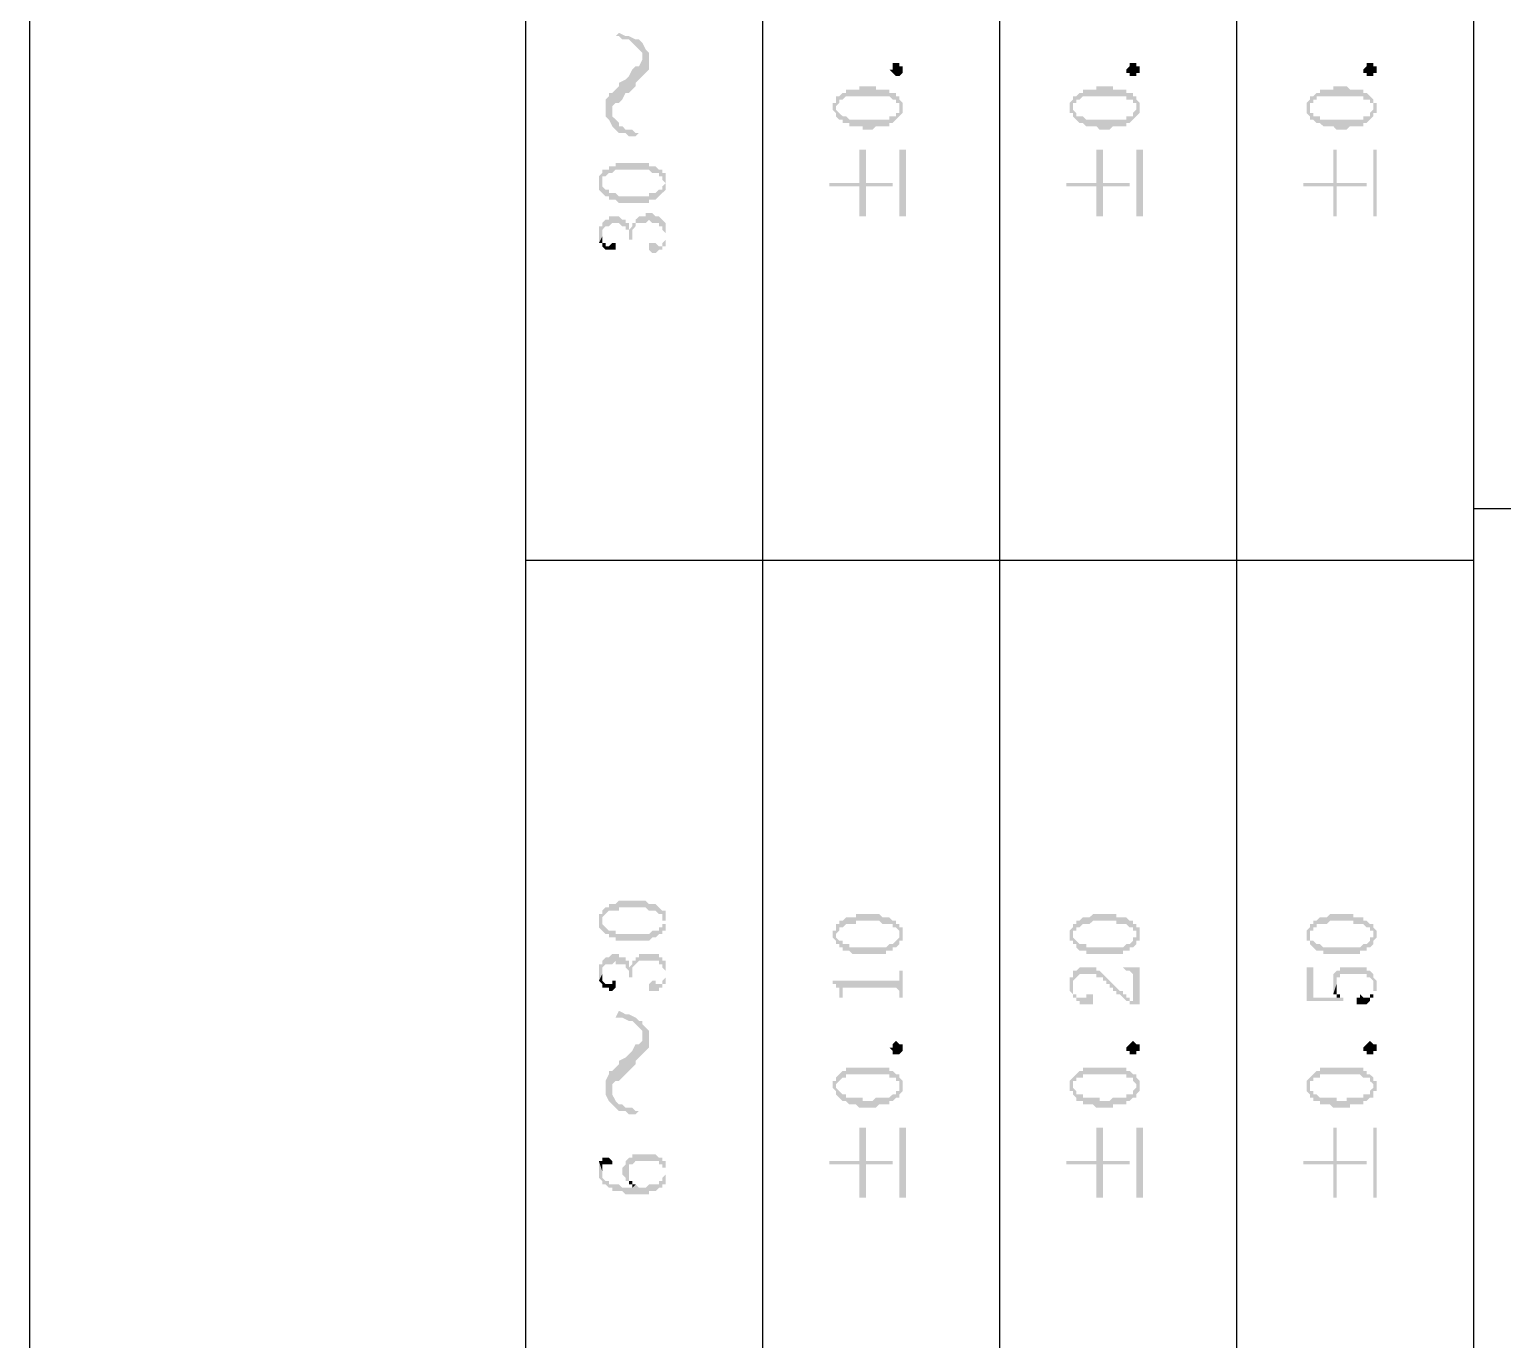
# Model space of a CAD drawing. Header units: millimetres. Extents: x 7018 to 13530, y 4187 to 5692.
# Drawn here: x 7018 to 7037.92, y 4593.45 to 4611.17 of the extents above; entities that cross this region are included whole.
import ezdxf

# ---------------------------------------------------------------- set-up
doc = ezdxf.new("R2010")
doc.units = ezdxf.units.MM

msp = doc.modelspace()

# ---------------------------------------------------------------- hatches: boundary and pattern name
at = {"transparency": 33554559}
for points in [[(7025.927, 4611.075), (7025.972, 4611.075), (7026.017, 4611.03), (7026.107, 4611.03), (7026.152, 4610.985), (7026.197, 4610.94), (7026.197, 4610.94), (7026.243, 4610.895), (7026.288, 4610.849), (7026.288, 4610.534), (7026.288, 4610.534), (7026.333, 4610.579), (7026.378, 4610.624), (7026.378, 4610.849), (7026.333, 4610.895), (7026.288, 4610.985), (7026.288, 4610.985), (7026.243, 4611.03), (7026.197, 4611.03), (7026.107, 4611.075), (7026.062, 4611.075), (7025.972, 4611.12)], [(7025.791, 4610.082), (7025.791, 4609.992), (7025.836, 4609.947), (7025.881, 4609.857), (7025.881, 4610.037), (7025.881, 4610.127), (7025.927, 4610.172), (7025.972, 4610.172), (7026.017, 4610.218), (7026.062, 4610.308), (7026.107, 4610.308), (7026.152, 4610.353), (7026.197, 4610.398), (7026.197, 4610.443), (7026.243, 4610.488), (7026.288, 4610.534), (7026.288, 4610.804), (7026.288, 4610.759), (7026.243, 4610.669), (7026.197, 4610.669), (7026.152, 4610.624), (7026.107, 4610.534), (7026.107, 4610.534), (7026.062, 4610.488), (7025.972, 4610.443), (7025.972, 4610.398), (7025.927, 4610.353), (7025.881, 4610.308), (7025.836, 4610.308), (7025.836, 4610.263), (7025.791, 4610.218), (7025.791, 4610.127)], [(7029.808, 4610.624), (7029.808, 4610.579), (7029.808, 4610.579), (7029.763, 4610.534), (7029.718, 4610.534), (7029.673, 4610.579), (7029.673, 4610.579), (7029.627, 4610.624), (7029.673, 4610.624), (7029.673, 4610.669), (7029.673, 4610.714), (7029.763, 4610.714), (7029.763, 4610.669), (7029.808, 4610.669), (7029.808, 4610.624)], [(7033.012, 4610.624), (7033.012, 4610.579), (7032.967, 4610.579), (7032.967, 4610.534), (7032.877, 4610.534), (7032.877, 4610.579), (7032.832, 4610.579), (7032.832, 4610.624), (7032.832, 4610.624), (7032.877, 4610.669), (7032.877, 4610.714), (7032.967, 4610.714), (7032.967, 4610.669), (7033.012, 4610.669), (7033.012, 4610.624)], [(7036.217, 4610.624), (7036.217, 4610.579), (7036.172, 4610.579), (7036.172, 4610.534), (7036.081, 4610.534), (7036.081, 4610.579), (7036.036, 4610.579), (7036.036, 4610.624), (7036.036, 4610.624), (7036.081, 4610.669), (7036.081, 4610.714), (7036.172, 4610.714), (7036.172, 4610.669), (7036.217, 4610.669), (7036.217, 4610.624)], [(7028.86, 4610.127), (7028.86, 4610.082), (7028.86, 4610.082), (7028.905, 4610.037), (7028.905, 4609.992), (7028.905, 4610.127), (7028.905, 4610.127), (7028.95, 4610.172), (7028.95, 4610.218), (7028.996, 4610.218), (7029.041, 4610.263), (7029.627, 4610.263), (7029.673, 4610.218), (7029.718, 4610.218), (7029.718, 4610.172), (7029.763, 4610.172), (7029.763, 4610.127), (7029.763, 4610.263), (7029.718, 4610.263), (7029.718, 4610.308), (7029.627, 4610.308), (7029.627, 4610.353), (7029.447, 4610.353), (7029.447, 4610.398), (7029.221, 4610.398), (7029.221, 4610.353), (7029.041, 4610.353), (7029.041, 4610.308), (7028.996, 4610.308), (7028.95, 4610.263), (7028.905, 4610.263), (7028.905, 4610.218), (7028.905, 4610.172), (7028.86, 4610.172)], [(7032.065, 4610.127), (7032.065, 4610.082), (7032.065, 4610.037), (7032.11, 4610.037), (7032.11, 4609.992), (7032.11, 4610.127), (7032.11, 4610.172), (7032.155, 4610.172), (7032.155, 4610.218), (7032.2, 4610.218), (7032.245, 4610.263), (7032.832, 4610.263), (7032.832, 4610.218), (7032.922, 4610.218), (7032.922, 4610.172), (7032.967, 4610.172), (7032.967, 4610.127), (7032.967, 4610.263), (7032.922, 4610.263), (7032.922, 4610.308), (7032.832, 4610.308), (7032.832, 4610.353), (7032.651, 4610.353), (7032.651, 4610.398), (7032.426, 4610.398), (7032.426, 4610.353), (7032.245, 4610.353), (7032.245, 4610.308), (7032.2, 4610.308), (7032.155, 4610.263), (7032.11, 4610.263), (7032.11, 4610.218), (7032.11, 4610.218), (7032.065, 4610.172)], [(7035.269, 4610.127), (7035.269, 4610.082), (7035.269, 4610.037), (7035.269, 4610.037), (7035.314, 4609.992), (7035.314, 4610.127), (7035.314, 4610.172), (7035.359, 4610.172), (7035.359, 4610.218), (7035.404, 4610.218), (7035.404, 4610.263), (7036.036, 4610.263), (7036.036, 4610.218), (7036.126, 4610.218), (7036.126, 4610.172), (7036.172, 4610.172), (7036.172, 4610.127), (7036.172, 4610.218), (7036.126, 4610.263), (7036.126, 4610.263), (7036.081, 4610.308), (7036.036, 4610.308), (7036.036, 4610.353), (7035.856, 4610.353), (7035.811, 4610.398), (7035.63, 4610.398), (7035.63, 4610.353), (7035.449, 4610.353), (7035.449, 4610.308), (7035.404, 4610.308), (7035.359, 4610.263), (7035.314, 4610.263), (7035.314, 4610.218), (7035.314, 4610.218), (7035.269, 4610.172)], [(7028.905, 4609.992), (7028.95, 4609.947), (7028.996, 4609.947), (7028.996, 4609.902), (7029.086, 4609.902), (7029.086, 4609.857), (7029.266, 4609.857), (7029.266, 4609.811), (7029.402, 4609.811), (7029.447, 4609.857), (7029.627, 4609.857), (7029.627, 4609.902), (7029.673, 4609.902), (7029.718, 4609.947), (7029.718, 4609.947), (7029.763, 4609.992), (7029.763, 4609.992), (7029.808, 4610.037), (7029.808, 4610.127), (7029.808, 4610.172), (7029.808, 4610.172), (7029.763, 4610.218), (7029.763, 4610.082), (7029.763, 4610.037), (7029.718, 4610.037), (7029.718, 4609.992), (7029.627, 4609.992), (7029.627, 4609.947), (7029.086, 4609.947), (7029.041, 4609.992), (7028.996, 4609.992), (7028.95, 4610.037), (7028.95, 4610.037), (7028.905, 4610.082), (7028.905, 4610.127)], [(7032.11, 4609.992), (7032.155, 4609.947), (7032.155, 4609.947), (7032.2, 4609.902), (7032.245, 4609.902), (7032.29, 4609.857), (7032.426, 4609.857), (7032.471, 4609.811), (7032.606, 4609.811), (7032.651, 4609.857), (7032.832, 4609.857), (7032.832, 4609.902), (7032.877, 4609.902), (7032.922, 4609.947), (7032.922, 4609.947), (7032.967, 4609.992), (7032.967, 4609.992), (7033.012, 4610.037), (7033.012, 4610.127), (7033.012, 4610.172), (7033.012, 4610.172), (7032.967, 4610.218), (7032.967, 4610.082), (7032.967, 4610.082), (7032.922, 4610.037), (7032.922, 4609.992), (7032.832, 4609.992), (7032.832, 4609.947), (7032.29, 4609.947), (7032.245, 4609.992), (7032.155, 4609.992), (7032.155, 4610.037), (7032.155, 4610.037), (7032.11, 4610.082), (7032.11, 4610.127)], [(7035.314, 4609.992), (7035.314, 4609.947), (7035.359, 4609.947), (7035.404, 4609.902), (7035.449, 4609.902), (7035.495, 4609.857), (7035.63, 4609.857), (7035.675, 4609.811), (7035.811, 4609.811), (7035.856, 4609.857), (7036.036, 4609.857), (7036.036, 4609.902), (7036.081, 4609.902), (7036.126, 4609.947), (7036.126, 4609.947), (7036.172, 4609.992), (7036.172, 4610.037), (7036.217, 4610.037), (7036.217, 4610.127), (7036.217, 4610.172), (7036.172, 4610.172), (7036.172, 4610.218), (7036.172, 4610.082), (7036.172, 4610.082), (7036.126, 4610.037), (7036.126, 4609.992), (7036.036, 4609.992), (7036.036, 4609.947), (7035.449, 4609.947), (7035.449, 4609.992), (7035.359, 4609.992), (7035.359, 4610.037), (7035.314, 4610.037), (7035.314, 4610.082), (7035.314, 4610.127)], [(7025.881, 4609.857), (7025.881, 4609.857), (7025.927, 4609.811), (7025.972, 4609.766), (7026.062, 4609.766), (7026.107, 4609.721), (7026.197, 4609.721), (7026.243, 4609.766), (7026.197, 4609.766), (7026.152, 4609.811), (7026.062, 4609.811), (7026.017, 4609.857), (7025.972, 4609.857), (7025.972, 4609.902), (7025.927, 4609.947), (7025.881, 4609.992), (7025.881, 4610.037)], [(7028.815, 4609.089), (7028.815, 4609.044), (7029.221, 4609.044), (7029.221, 4608.638), (7029.312, 4608.638), (7029.312, 4609.044), (7029.673, 4609.044), (7029.673, 4609.089), (7029.312, 4609.089), (7029.312, 4609.541), (7029.221, 4609.541), (7029.221, 4609.089)], [(7029.853, 4608.638), (7029.853, 4609.541), (7029.763, 4609.541), (7029.763, 4608.638)], [(7032.019, 4609.089), (7032.019, 4609.044), (7032.426, 4609.044), (7032.426, 4608.638), (7032.516, 4608.638), (7032.516, 4609.044), (7032.877, 4609.044), (7032.877, 4609.089), (7032.516, 4609.089), (7032.516, 4609.541), (7032.426, 4609.541), (7032.426, 4609.089)], [(7033.057, 4608.638), (7033.057, 4609.541), (7032.967, 4609.541), (7032.967, 4608.638)], [(7035.224, 4609.089), (7035.224, 4609.044), (7035.63, 4609.044), (7035.63, 4608.638), (7035.675, 4608.638), (7035.675, 4609.044), (7036.081, 4609.044), (7036.081, 4609.089), (7035.675, 4609.089), (7035.675, 4609.541), (7035.63, 4609.541), (7035.63, 4609.089)], [(7036.217, 4608.638), (7036.217, 4609.541), (7036.172, 4609.541), (7036.172, 4608.638)], [(7025.701, 4609.089), (7025.701, 4609.044), (7025.701, 4608.999), (7025.701, 4608.999), (7025.746, 4608.954), (7025.746, 4609.089), (7025.746, 4609.134), (7025.746, 4609.18), (7025.791, 4609.18), (7025.836, 4609.225), (7025.881, 4609.225), (7025.927, 4609.27), (7026.378, 4609.27), (7026.423, 4609.225), (7026.513, 4609.225), (7026.513, 4609.18), (7026.558, 4609.18), (7026.558, 4609.134), (7026.558, 4609.134), (7026.604, 4609.089), (7026.604, 4609.225), (7026.558, 4609.225), (7026.558, 4609.27), (7026.513, 4609.27), (7026.468, 4609.315), (7026.378, 4609.315), (7026.378, 4609.36), (7025.927, 4609.36), (7025.927, 4609.315), (7025.836, 4609.315), (7025.836, 4609.27), (7025.746, 4609.27), (7025.746, 4609.225), (7025.746, 4609.225), (7025.701, 4609.18), (7025.701, 4609.134), (7025.701, 4609.134)], [(7025.746, 4608.954), (7025.746, 4608.954), (7025.791, 4608.909), (7025.836, 4608.909), (7025.836, 4608.864), (7025.927, 4608.864), (7025.972, 4608.819), (7026.378, 4608.819), (7026.378, 4608.864), (7026.468, 4608.864), (7026.513, 4608.909), (7026.513, 4608.909), (7026.558, 4608.954), (7026.558, 4608.954), (7026.604, 4608.999), (7026.604, 4609.089), (7026.604, 4609.134), (7026.604, 4609.18), (7026.604, 4609.225), (7026.604, 4609.089), (7026.604, 4609.089), (7026.558, 4609.044), (7026.558, 4608.999), (7026.513, 4608.999), (7026.468, 4608.954), (7026.378, 4608.954), (7026.378, 4608.909), (7025.972, 4608.909), (7025.927, 4608.954), (7025.836, 4608.954), (7025.836, 4608.999), (7025.791, 4608.999), (7025.746, 4609.044), (7025.746, 4609.089), (7025.746, 4609.089)], [(7025.701, 4608.412), (7025.701, 4608.367), (7025.701, 4608.322), (7025.701, 4608.277), (7025.746, 4608.367), (7025.746, 4608.457), (7025.746, 4608.457), (7025.791, 4608.503), (7025.836, 4608.503), (7025.881, 4608.548), (7025.972, 4608.548), (7026.017, 4608.503), (7026.062, 4608.503), (7026.062, 4608.457), (7026.107, 4608.457), (7026.107, 4608.412), (7026.107, 4608.322), (7026.152, 4608.322), (7026.152, 4608.367), (7026.152, 4608.457), (7026.152, 4608.457), (7026.197, 4608.503), (7026.197, 4608.548), (7026.333, 4608.548), (7026.378, 4608.593), (7026.378, 4608.593), (7026.423, 4608.548), (7026.513, 4608.548), (7026.513, 4608.503), (7026.558, 4608.503), (7026.558, 4608.457), (7026.604, 4608.412), (7026.604, 4608.367), (7026.604, 4608.548), (7026.604, 4608.548), (7026.558, 4608.593), (7026.558, 4608.593), (7026.513, 4608.638), (7026.468, 4608.638), (7026.423, 4608.683), (7026.333, 4608.683), (7026.333, 4608.638), (7026.243, 4608.638), (7026.197, 4608.593), (7026.197, 4608.548), (7026.152, 4608.548), (7026.152, 4608.503), (7026.152, 4608.503), (7026.107, 4608.457), (7026.107, 4608.503), (7026.107, 4608.548), (7026.062, 4608.548), (7026.062, 4608.593), (7026.017, 4608.593), (7025.972, 4608.638), (7025.836, 4608.638), (7025.836, 4608.593), (7025.791, 4608.593), (7025.746, 4608.548), (7025.746, 4608.503), (7025.701, 4608.503), (7025.701, 4608.457)], [(7026.378, 4608.187), (7026.378, 4608.187), (7026.423, 4608.142), (7026.468, 4608.142), (7026.513, 4608.187), (7026.558, 4608.187), (7026.558, 4608.232), (7026.604, 4608.232), (7026.604, 4608.322), (7026.604, 4608.367), (7026.604, 4608.412), (7026.604, 4608.503), (7026.604, 4608.548), (7026.604, 4608.367), (7026.604, 4608.322), (7026.604, 4608.322), (7026.558, 4608.277), (7026.558, 4608.232), (7026.513, 4608.232), (7026.468, 4608.277), (7026.378, 4608.277), (7026.378, 4608.232), (7026.378, 4608.232)], [(7025.701, 4608.277), (7025.746, 4608.277), (7025.746, 4608.232), (7025.746, 4608.232), (7025.791, 4608.187), (7025.927, 4608.187), (7025.927, 4608.232), (7025.927, 4608.277), (7025.881, 4608.277), (7025.836, 4608.232), (7025.791, 4608.232), (7025.791, 4608.277), (7025.746, 4608.277), (7025.746, 4608.367), (7025.746, 4608.367)], [(7025.701, 4599.115), (7025.701, 4599.07), (7025.701, 4599.025), (7025.701, 4599.025), (7025.746, 4598.98), (7025.746, 4599.115), (7025.746, 4599.16), (7025.746, 4599.16), (7025.791, 4599.205), (7025.791, 4599.205), (7025.836, 4599.25), (7025.972, 4599.25), (7025.972, 4599.296), (7026.333, 4599.296), (7026.378, 4599.25), (7026.468, 4599.25), (7026.513, 4599.205), (7026.558, 4599.205), (7026.558, 4599.16), (7026.558, 4599.115), (7026.604, 4599.115), (7026.604, 4599.25), (7026.558, 4599.25), (7026.513, 4599.296), (7026.513, 4599.296), (7026.468, 4599.341), (7026.378, 4599.341), (7026.333, 4599.386), (7025.972, 4599.386), (7025.927, 4599.341), (7025.836, 4599.341), (7025.836, 4599.296), (7025.791, 4599.296), (7025.746, 4599.25), (7025.746, 4599.205), (7025.701, 4599.205)], [(7025.746, 4598.98), (7025.746, 4598.98), (7025.791, 4598.935), (7025.836, 4598.935), (7025.836, 4598.889), (7025.927, 4598.889), (7025.927, 4598.844), (7026.378, 4598.844), (7026.423, 4598.889), (7026.468, 4598.889), (7026.513, 4598.935), (7026.558, 4598.935), (7026.558, 4598.98), (7026.604, 4598.98), (7026.604, 4599.025), (7026.604, 4599.07), (7026.604, 4599.115), (7026.604, 4599.16), (7026.604, 4599.205), (7026.604, 4599.25), (7026.604, 4599.07), (7026.558, 4599.07), (7026.558, 4599.025), (7026.513, 4599.025), (7026.513, 4598.98), (7026.423, 4598.98), (7026.378, 4598.935), (7025.927, 4598.935), (7025.927, 4598.98), (7025.836, 4598.98), (7025.791, 4599.025), (7025.791, 4599.025), (7025.746, 4599.07), (7025.746, 4599.115)], [(7028.86, 4598.935), (7028.86, 4598.889), (7028.905, 4598.844), (7028.905, 4598.799), (7028.905, 4598.935), (7028.905, 4598.935), (7028.95, 4598.98), (7028.95, 4599.025), (7028.996, 4599.025), (7029.041, 4599.07), (7029.176, 4599.07), (7029.176, 4599.115), (7029.492, 4599.115), (7029.537, 4599.07), (7029.673, 4599.07), (7029.673, 4599.025), (7029.718, 4599.025), (7029.763, 4598.98), (7029.763, 4598.935), (7029.763, 4599.07), (7029.718, 4599.07), (7029.718, 4599.115), (7029.673, 4599.115), (7029.627, 4599.16), (7029.537, 4599.16), (7029.492, 4599.205), (7029.176, 4599.205), (7029.176, 4599.16), (7029.041, 4599.16), (7028.996, 4599.115), (7028.95, 4599.115), (7028.95, 4599.07), (7028.905, 4599.07), (7028.905, 4599.025), (7028.905, 4598.98), (7028.86, 4598.98)], [(7032.065, 4598.935), (7032.065, 4598.844), (7032.11, 4598.844), (7032.11, 4598.799), (7032.11, 4598.935), (7032.11, 4598.98), (7032.155, 4598.98), (7032.155, 4599.025), (7032.2, 4599.025), (7032.245, 4599.07), (7032.335, 4599.07), (7032.381, 4599.115), (7032.696, 4599.115), (7032.696, 4599.07), (7032.832, 4599.07), (7032.877, 4599.025), (7032.922, 4599.025), (7032.922, 4598.98), (7032.967, 4598.98), (7032.967, 4598.935), (7032.967, 4599.07), (7032.922, 4599.07), (7032.922, 4599.115), (7032.877, 4599.115), (7032.832, 4599.16), (7032.696, 4599.16), (7032.696, 4599.205), (7032.381, 4599.205), (7032.335, 4599.16), (7032.245, 4599.16), (7032.2, 4599.115), (7032.155, 4599.115), (7032.155, 4599.07), (7032.11, 4599.07), (7032.11, 4599.025), (7032.11, 4599.025), (7032.065, 4598.98)], [(7035.269, 4598.935), (7035.269, 4598.844), (7035.314, 4598.844), (7035.314, 4598.799), (7035.314, 4598.935), (7035.314, 4598.98), (7035.359, 4598.98), (7035.359, 4599.025), (7035.404, 4599.025), (7035.404, 4599.07), (7035.54, 4599.07), (7035.585, 4599.115), (7035.901, 4599.115), (7035.901, 4599.07), (7036.036, 4599.07), (7036.081, 4599.025), (7036.126, 4599.025), (7036.126, 4598.98), (7036.172, 4598.98), (7036.172, 4598.935), (7036.172, 4599.07), (7036.126, 4599.07), (7036.081, 4599.115), (7036.036, 4599.115), (7036.036, 4599.16), (7035.901, 4599.16), (7035.901, 4599.205), (7035.585, 4599.205), (7035.54, 4599.16), (7035.449, 4599.16), (7035.404, 4599.115), (7035.359, 4599.115), (7035.359, 4599.07), (7035.314, 4599.07), (7035.314, 4599.025), (7035.314, 4599.025), (7035.269, 4598.98)], [(7028.905, 4598.799), (7028.95, 4598.799), (7028.95, 4598.754), (7028.996, 4598.754), (7028.996, 4598.709), (7029.086, 4598.709), (7029.131, 4598.664), (7029.582, 4598.664), (7029.582, 4598.709), (7029.673, 4598.709), (7029.673, 4598.754), (7029.718, 4598.754), (7029.763, 4598.799), (7029.763, 4598.844), (7029.808, 4598.844), (7029.808, 4598.889), (7029.808, 4598.935), (7029.808, 4598.98), (7029.808, 4599.025), (7029.763, 4599.025), (7029.763, 4599.07), (7029.763, 4598.889), (7029.763, 4598.889), (7029.718, 4598.844), (7029.718, 4598.844), (7029.673, 4598.799), (7029.627, 4598.799), (7029.582, 4598.754), (7029.086, 4598.754), (7029.086, 4598.799), (7028.996, 4598.799), (7028.996, 4598.844), (7028.95, 4598.844), (7028.905, 4598.889), (7028.905, 4598.935)], [(7032.11, 4598.799), (7032.155, 4598.799), (7032.155, 4598.754), (7032.155, 4598.754), (7032.2, 4598.709), (7032.29, 4598.709), (7032.29, 4598.664), (7032.787, 4598.664), (7032.787, 4598.709), (7032.877, 4598.709), (7032.877, 4598.754), (7032.922, 4598.754), (7032.967, 4598.799), (7032.967, 4598.844), (7033.012, 4598.844), (7033.012, 4598.889), (7033.012, 4598.935), (7033.012, 4598.98), (7033.012, 4599.025), (7032.967, 4599.025), (7032.967, 4599.07), (7032.967, 4598.889), (7032.922, 4598.889), (7032.922, 4598.844), (7032.922, 4598.844), (7032.877, 4598.799), (7032.832, 4598.799), (7032.787, 4598.754), (7032.29, 4598.754), (7032.29, 4598.799), (7032.2, 4598.799), (7032.155, 4598.844), (7032.155, 4598.844), (7032.11, 4598.889), (7032.11, 4598.935)], [(7035.314, 4598.799), (7035.314, 4598.799), (7035.359, 4598.754), (7035.359, 4598.754), (7035.404, 4598.709), (7035.495, 4598.709), (7035.495, 4598.664), (7035.991, 4598.664), (7035.991, 4598.709), (7036.081, 4598.709), (7036.081, 4598.754), (7036.126, 4598.754), (7036.172, 4598.799), (7036.172, 4598.844), (7036.172, 4598.844), (7036.217, 4598.889), (7036.217, 4598.935), (7036.217, 4598.98), (7036.217, 4598.98), (7036.172, 4599.025), (7036.172, 4599.07), (7036.172, 4598.889), (7036.126, 4598.889), (7036.126, 4598.844), (7036.126, 4598.844), (7036.081, 4598.799), (7036.036, 4598.799), (7035.991, 4598.754), (7035.495, 4598.754), (7035.449, 4598.799), (7035.404, 4598.799), (7035.359, 4598.844), (7035.314, 4598.844), (7035.314, 4598.889), (7035.314, 4598.935)], [(7025.701, 4598.393), (7025.701, 4598.303), (7025.701, 4598.303), (7025.746, 4598.393), (7025.746, 4598.438), (7025.746, 4598.483), (7025.746, 4598.483), (7025.791, 4598.528), (7025.881, 4598.528), (7025.927, 4598.574), (7025.927, 4598.528), (7026.062, 4598.528), (7026.062, 4598.483), (7026.062, 4598.483), (7026.107, 4598.438), (7026.107, 4598.393), (7026.107, 4598.348), (7026.152, 4598.348), (7026.152, 4598.393), (7026.152, 4598.483), (7026.152, 4598.483), (7026.197, 4598.528), (7026.197, 4598.528), (7026.243, 4598.574), (7026.513, 4598.574), (7026.513, 4598.528), (7026.558, 4598.528), (7026.558, 4598.483), (7026.558, 4598.483), (7026.604, 4598.438), (7026.604, 4598.393), (7026.604, 4598.574), (7026.558, 4598.574), (7026.558, 4598.619), (7026.513, 4598.619), (7026.513, 4598.664), (7026.243, 4598.664), (7026.243, 4598.619), (7026.197, 4598.619), (7026.197, 4598.574), (7026.152, 4598.574), (7026.152, 4598.528), (7026.152, 4598.528), (7026.107, 4598.483), (7026.107, 4598.574), (7026.062, 4598.574), (7026.062, 4598.619), (7025.972, 4598.619), (7025.972, 4598.664), (7025.881, 4598.664), (7025.836, 4598.619), (7025.791, 4598.619), (7025.746, 4598.574), (7025.746, 4598.528), (7025.701, 4598.528), (7025.701, 4598.483), (7025.701, 4598.438)], [(7025.701, 4598.303), (7025.746, 4598.258), (7025.746, 4598.212), (7025.836, 4598.212), (7025.836, 4598.167), (7025.881, 4598.167), (7025.927, 4598.212), (7025.927, 4598.258), (7025.927, 4598.303), (7025.881, 4598.303), (7025.881, 4598.258), (7025.791, 4598.258), (7025.746, 4598.303), (7025.746, 4598.348), (7025.746, 4598.393)], [(7026.378, 4598.212), (7026.378, 4598.167), (7026.513, 4598.167), (7026.513, 4598.212), (7026.558, 4598.212), (7026.558, 4598.258), (7026.604, 4598.258), (7026.604, 4598.303), (7026.604, 4598.393), (7026.604, 4598.438), (7026.604, 4598.483), (7026.604, 4598.528), (7026.604, 4598.393), (7026.604, 4598.348), (7026.604, 4598.348), (7026.558, 4598.303), (7026.558, 4598.258), (7026.468, 4598.258), (7026.468, 4598.303), (7026.423, 4598.303), (7026.378, 4598.258), (7026.378, 4598.258)], [(7028.86, 4598.303), (7028.86, 4598.258), (7028.905, 4598.258), (7028.905, 4598.212), (7028.95, 4598.212), (7028.95, 4598.167), (7028.95, 4598.122), (7028.95, 4598.077), (7028.996, 4598.077), (7028.996, 4598.167), (7028.996, 4598.212), (7029.718, 4598.212), (7029.763, 4598.167), (7029.763, 4598.122), (7029.763, 4598.077), (7029.808, 4598.077), (7029.808, 4598.438), (7029.763, 4598.438), (7029.763, 4598.348), (7029.763, 4598.303), (7029.673, 4598.303)], [(7032.065, 4598.258), (7032.065, 4598.212), (7032.065, 4598.167), (7032.11, 4598.122), (7032.11, 4598.258), (7032.11, 4598.303), (7032.11, 4598.303), (7032.155, 4598.348), (7032.155, 4598.348), (7032.2, 4598.393), (7032.426, 4598.393), (7032.426, 4598.348), (7032.516, 4598.348), (7032.516, 4598.303), (7032.561, 4598.303), (7032.561, 4598.258), (7032.606, 4598.258), (7032.606, 4598.212), (7032.651, 4598.212), (7032.651, 4598.167), (7032.696, 4598.167), (7032.696, 4598.122), (7032.742, 4598.122), (7032.787, 4598.077), (7032.787, 4598.077), (7032.832, 4598.032), (7032.877, 4598.032), (7032.877, 4597.987), (7032.922, 4597.987), (7032.922, 4598.032), (7032.877, 4598.032), (7032.877, 4598.077), (7032.832, 4598.077), (7032.832, 4598.122), (7032.787, 4598.122), (7032.787, 4598.167), (7032.742, 4598.167), (7032.696, 4598.212), (7032.696, 4598.212), (7032.651, 4598.258), (7032.651, 4598.258), (7032.606, 4598.303), (7032.606, 4598.303), (7032.561, 4598.348), (7032.561, 4598.348), (7032.516, 4598.393), (7032.516, 4598.393), (7032.471, 4598.438), (7032.426, 4598.438), (7032.426, 4598.483), (7032.2, 4598.483), (7032.155, 4598.438), (7032.11, 4598.438), (7032.11, 4598.393), (7032.11, 4598.348), (7032.065, 4598.348)], [(7032.787, 4598.483), (7032.787, 4598.483), (7032.832, 4598.438), (7032.877, 4598.438), (7032.922, 4598.393), (7032.922, 4597.987), (7033.012, 4597.987), (7033.012, 4598.483)], [(7035.269, 4598.483), (7035.269, 4598.032), (7035.765, 4598.032), (7035.765, 4598.077), (7035.359, 4598.077), (7035.359, 4598.483)], [(7035.63, 4598.258), (7035.63, 4598.212), (7035.63, 4598.167), (7035.63, 4598.122), (7035.63, 4598.122), (7035.675, 4598.258), (7035.675, 4598.303), (7035.675, 4598.348), (7035.72, 4598.348), (7035.72, 4598.393), (7036.081, 4598.393), (7036.081, 4598.348), (7036.126, 4598.348), (7036.172, 4598.303), (7036.172, 4598.077), (7036.172, 4598.167), (7036.217, 4598.167), (7036.217, 4598.212), (7036.217, 4598.303), (7036.217, 4598.303), (7036.172, 4598.348), (7036.172, 4598.393), (7036.172, 4598.393), (7036.126, 4598.438), (7036.081, 4598.438), (7036.081, 4598.483), (7035.72, 4598.483), (7035.72, 4598.438), (7035.675, 4598.438), (7035.63, 4598.393), (7035.63, 4598.303), (7035.63, 4598.303)], [(7032.11, 4598.122), (7032.11, 4598.077), (7032.155, 4598.077), (7032.155, 4598.032), (7032.2, 4598.032), (7032.2, 4597.987), (7032.381, 4597.987), (7032.381, 4598.032), (7032.381, 4598.077), (7032.381, 4598.122), (7032.29, 4598.122), (7032.29, 4598.077), (7032.155, 4598.077), (7032.155, 4598.122), (7032.11, 4598.122), (7032.11, 4598.212), (7032.11, 4598.212)], [(7035.63, 4598.122), (7035.675, 4598.122), (7035.675, 4598.077), (7035.72, 4598.077), (7035.72, 4598.122), (7035.675, 4598.122), (7035.675, 4598.167), (7035.675, 4598.258)], [(7035.946, 4598.032), (7035.946, 4597.987), (7036.081, 4597.987), (7036.126, 4598.032), (7036.126, 4598.077), (7036.172, 4598.077), (7036.172, 4598.212), (7036.172, 4598.167), (7036.172, 4598.122), (7036.126, 4598.122), (7036.126, 4598.077), (7036.036, 4598.077), (7035.991, 4598.122), (7035.991, 4598.077), (7035.946, 4598.077)], [(7025.927, 4597.806), (7026.017, 4597.806), (7026.107, 4597.761), (7026.152, 4597.761), (7026.197, 4597.716), (7026.197, 4597.716), (7026.243, 4597.671), (7026.288, 4597.626), (7026.288, 4597.31), (7026.288, 4597.31), (7026.333, 4597.355), (7026.378, 4597.4), (7026.378, 4597.626), (7026.333, 4597.671), (7026.288, 4597.716), (7026.288, 4597.761), (7026.243, 4597.761), (7026.197, 4597.806), (7026.107, 4597.851), (7026.062, 4597.851), (7025.972, 4597.897)], [(7025.791, 4596.858), (7025.791, 4596.768), (7025.836, 4596.678), (7025.881, 4596.633), (7025.881, 4596.813), (7025.881, 4596.904), (7025.927, 4596.949), (7025.972, 4596.949), (7026.017, 4596.994), (7026.062, 4597.039), (7026.107, 4597.084), (7026.152, 4597.129), (7026.197, 4597.174), (7026.197, 4597.22), (7026.243, 4597.265), (7026.288, 4597.31), (7026.288, 4597.535), (7026.288, 4597.49), (7026.243, 4597.445), (7026.197, 4597.445), (7026.152, 4597.355), (7026.107, 4597.31), (7026.107, 4597.31), (7026.062, 4597.265), (7025.972, 4597.22), (7025.972, 4597.174), (7025.927, 4597.129), (7025.881, 4597.084), (7025.836, 4597.084), (7025.836, 4597.039), (7025.791, 4596.949), (7025.791, 4596.904)], [(7029.808, 4597.4), (7029.808, 4597.355), (7029.808, 4597.355), (7029.763, 4597.31), (7029.673, 4597.31), (7029.673, 4597.355), (7029.673, 4597.355), (7029.627, 4597.4), (7029.673, 4597.4), (7029.673, 4597.445), (7029.673, 4597.445), (7029.718, 4597.49), (7029.718, 4597.49), (7029.763, 4597.445), (7029.808, 4597.445), (7029.808, 4597.4)], [(7033.012, 4597.4), (7033.012, 4597.355), (7032.967, 4597.355), (7032.967, 4597.31), (7032.877, 4597.31), (7032.877, 4597.355), (7032.832, 4597.355), (7032.832, 4597.4), (7032.832, 4597.4), (7032.877, 4597.445), (7032.877, 4597.445), (7032.922, 4597.49), (7032.922, 4597.49), (7032.967, 4597.445), (7033.012, 4597.445), (7033.012, 4597.4)], [(7036.217, 4597.4), (7036.217, 4597.355), (7036.172, 4597.355), (7036.172, 4597.31), (7036.081, 4597.31), (7036.081, 4597.355), (7036.036, 4597.355), (7036.036, 4597.4), (7036.036, 4597.4), (7036.081, 4597.445), (7036.081, 4597.445), (7036.126, 4597.49), (7036.126, 4597.49), (7036.172, 4597.445), (7036.217, 4597.445), (7036.217, 4597.4)], [(7028.86, 4596.858), (7028.86, 4596.858), (7028.905, 4596.813), (7028.905, 4596.768), (7028.905, 4596.904), (7028.905, 4596.904), (7028.95, 4596.949), (7028.95, 4596.949), (7028.996, 4596.994), (7029.041, 4596.994), (7029.041, 4597.039), (7029.627, 4597.039), (7029.627, 4596.994), (7029.718, 4596.994), (7029.718, 4596.949), (7029.763, 4596.949), (7029.763, 4596.904), (7029.763, 4596.858), (7029.763, 4597.039), (7029.718, 4597.039), (7029.673, 4597.084), (7029.627, 4597.084), (7029.627, 4597.129), (7029.041, 4597.129), (7029.041, 4597.084), (7028.996, 4597.084), (7028.95, 4597.039), (7028.95, 4597.039), (7028.905, 4596.994), (7028.905, 4596.949), (7028.86, 4596.949), (7028.86, 4596.904)], [(7028.905, 4596.768), (7028.95, 4596.723), (7028.95, 4596.723), (7028.996, 4596.678), (7029.041, 4596.678), (7029.086, 4596.633), (7029.176, 4596.633), (7029.221, 4596.588), (7029.447, 4596.588), (7029.492, 4596.633), (7029.627, 4596.633), (7029.627, 4596.678), (7029.673, 4596.678), (7029.718, 4596.723), (7029.763, 4596.723), (7029.763, 4596.768), (7029.763, 4596.768), (7029.808, 4596.813), (7029.808, 4596.858), (7029.808, 4596.904), (7029.808, 4596.949), (7029.808, 4596.949), (7029.763, 4596.994), (7029.763, 4596.858), (7029.763, 4596.813), (7029.718, 4596.813), (7029.718, 4596.768), (7029.673, 4596.768), (7029.627, 4596.723), (7029.447, 4596.723), (7029.402, 4596.678), (7029.266, 4596.678), (7029.266, 4596.723), (7029.041, 4596.723), (7029.041, 4596.768), (7028.996, 4596.768), (7028.95, 4596.813), (7028.95, 4596.813), (7028.905, 4596.858), (7028.905, 4596.858)], [(7032.065, 4596.858), (7032.065, 4596.813), (7032.11, 4596.813), (7032.11, 4596.768), (7032.11, 4596.904), (7032.11, 4596.949), (7032.155, 4596.949), (7032.155, 4596.994), (7032.245, 4596.994), (7032.245, 4597.039), (7032.832, 4597.039), (7032.832, 4596.994), (7032.922, 4596.994), (7032.922, 4596.949), (7032.922, 4596.949), (7032.967, 4596.904), (7032.967, 4596.858), (7032.967, 4597.039), (7032.922, 4597.039), (7032.877, 4597.084), (7032.832, 4597.084), (7032.832, 4597.129), (7032.245, 4597.129), (7032.245, 4597.084), (7032.2, 4597.084), (7032.155, 4597.039), (7032.155, 4597.039), (7032.11, 4596.994), (7032.11, 4596.994), (7032.065, 4596.949), (7032.065, 4596.904)], [(7032.11, 4596.768), (7032.155, 4596.723), (7032.155, 4596.678), (7032.245, 4596.678), (7032.245, 4596.633), (7032.381, 4596.633), (7032.426, 4596.588), (7032.651, 4596.588), (7032.651, 4596.633), (7032.832, 4596.633), (7032.832, 4596.678), (7032.877, 4596.678), (7032.922, 4596.723), (7032.967, 4596.723), (7032.967, 4596.768), (7032.967, 4596.768), (7033.012, 4596.813), (7033.012, 4596.858), (7033.012, 4596.904), (7033.012, 4596.949), (7033.012, 4596.949), (7032.967, 4596.994), (7032.967, 4596.858), (7032.967, 4596.858), (7032.922, 4596.813), (7032.922, 4596.768), (7032.832, 4596.768), (7032.832, 4596.723), (7032.651, 4596.723), (7032.606, 4596.678), (7032.471, 4596.678), (7032.471, 4596.723), (7032.245, 4596.723), (7032.245, 4596.768), (7032.155, 4596.768), (7032.155, 4596.813), (7032.155, 4596.813), (7032.11, 4596.858), (7032.11, 4596.858)], [(7035.269, 4596.858), (7035.269, 4596.813), (7035.269, 4596.813), (7035.314, 4596.768), (7035.314, 4596.904), (7035.314, 4596.949), (7035.359, 4596.949), (7035.359, 4596.994), (7035.449, 4596.994), (7035.449, 4597.039), (7035.991, 4597.039), (7036.036, 4596.994), (7036.126, 4596.994), (7036.126, 4596.949), (7036.126, 4596.949), (7036.172, 4596.904), (7036.172, 4596.858), (7036.172, 4596.994), (7036.126, 4597.039), (7036.081, 4597.039), (7036.081, 4597.084), (7036.036, 4597.084), (7036.036, 4597.129), (7035.449, 4597.129), (7035.449, 4597.084), (7035.404, 4597.084), (7035.359, 4597.039), (7035.359, 4597.039), (7035.314, 4596.994), (7035.314, 4596.994), (7035.269, 4596.949), (7035.269, 4596.904)], [(7035.314, 4596.768), (7035.314, 4596.723), (7035.359, 4596.723), (7035.359, 4596.678), (7035.449, 4596.678), (7035.449, 4596.633), (7035.585, 4596.633), (7035.63, 4596.588), (7035.856, 4596.588), (7035.856, 4596.633), (7036.036, 4596.633), (7036.036, 4596.678), (7036.081, 4596.678), (7036.126, 4596.723), (7036.172, 4596.723), (7036.172, 4596.768), (7036.172, 4596.813), (7036.217, 4596.813), (7036.217, 4596.858), (7036.217, 4596.904), (7036.217, 4596.949), (7036.172, 4596.949), (7036.172, 4596.994), (7036.172, 4596.858), (7036.172, 4596.858), (7036.126, 4596.813), (7036.126, 4596.768), (7036.036, 4596.768), (7036.036, 4596.723), (7035.811, 4596.723), (7035.811, 4596.678), (7035.675, 4596.678), (7035.675, 4596.723), (7035.449, 4596.723), (7035.404, 4596.768), (7035.359, 4596.768), (7035.359, 4596.813), (7035.314, 4596.813), (7035.314, 4596.858), (7035.314, 4596.858)], [(7025.881, 4596.633), (7025.881, 4596.633), (7025.927, 4596.588), (7025.972, 4596.543), (7026.062, 4596.543), (7026.107, 4596.497), (7026.197, 4596.497), (7026.243, 4596.543), (7026.197, 4596.543), (7026.152, 4596.588), (7026.062, 4596.588), (7026.017, 4596.633), (7025.972, 4596.633), (7025.927, 4596.678), (7025.881, 4596.768), (7025.881, 4596.813)], [(7028.815, 4595.866), (7028.815, 4595.82), (7029.221, 4595.82), (7029.221, 4595.369), (7029.312, 4595.369), (7029.312, 4595.82), (7029.673, 4595.82), (7029.673, 4595.866), (7029.312, 4595.866), (7029.312, 4596.317), (7029.221, 4596.317), (7029.221, 4595.866)], [(7029.853, 4595.369), (7029.853, 4596.317), (7029.763, 4596.317), (7029.763, 4595.369)], [(7032.019, 4595.866), (7032.019, 4595.82), (7032.426, 4595.82), (7032.426, 4595.369), (7032.516, 4595.369), (7032.516, 4595.82), (7032.877, 4595.82), (7032.877, 4595.866), (7032.516, 4595.866), (7032.516, 4596.317), (7032.426, 4596.317), (7032.426, 4595.866)], [(7033.057, 4595.369), (7033.057, 4596.317), (7032.967, 4596.317), (7032.967, 4595.369)], [(7035.224, 4595.866), (7035.224, 4595.82), (7035.63, 4595.82), (7035.63, 4595.369), (7035.675, 4595.369), (7035.675, 4595.82), (7036.081, 4595.82), (7036.081, 4595.866), (7035.675, 4595.866), (7035.675, 4596.317), (7035.63, 4596.317), (7035.63, 4595.866)], [(7036.217, 4595.369), (7036.217, 4596.317), (7036.172, 4596.317), (7036.172, 4595.369)], [(7026.017, 4595.73), (7026.017, 4595.685), (7026.062, 4595.64), (7026.062, 4595.595), (7026.107, 4595.595), (7026.107, 4595.73), (7026.107, 4595.775), (7026.107, 4595.82), (7026.152, 4595.82), (7026.197, 4595.866), (7026.513, 4595.866), (7026.513, 4595.82), (7026.558, 4595.82), (7026.558, 4595.775), (7026.604, 4595.775), (7026.604, 4595.73), (7026.604, 4595.595), (7026.604, 4595.64), (7026.604, 4595.73), (7026.604, 4595.82), (7026.604, 4595.866), (7026.558, 4595.866), (7026.558, 4595.911), (7026.513, 4595.911), (7026.468, 4595.956), (7026.152, 4595.956), (7026.152, 4595.911), (7026.107, 4595.911), (7026.062, 4595.866), (7026.062, 4595.82), (7026.062, 4595.82), (7026.017, 4595.775), (7026.017, 4595.775)], [(7025.701, 4595.866), (7025.746, 4595.73), (7025.746, 4595.775), (7025.746, 4595.82), (7025.881, 4595.82), (7025.881, 4595.866), (7025.881, 4595.866), (7025.836, 4595.911), (7025.746, 4595.911), (7025.746, 4595.866)], [(7025.701, 4595.775), (7025.701, 4595.685), (7025.701, 4595.64), (7025.701, 4595.64), (7025.746, 4595.595), (7025.746, 4595.55), (7025.791, 4595.55), (7025.836, 4595.505), (7025.881, 4595.505), (7025.881, 4595.459), (7026.017, 4595.459), (7026.062, 4595.414), (7026.378, 4595.414), (7026.378, 4595.459), (7026.468, 4595.459), (7026.513, 4595.505), (7026.558, 4595.505), (7026.558, 4595.55), (7026.604, 4595.55), (7026.604, 4595.73), (7026.604, 4595.685), (7026.604, 4595.685), (7026.558, 4595.64), (7026.558, 4595.595), (7026.513, 4595.595), (7026.513, 4595.55), (7026.378, 4595.55), (7026.333, 4595.505), (7026.243, 4595.505), (7026.197, 4595.55), (7026.197, 4595.55), (7026.152, 4595.505), (7026.017, 4595.505), (7025.972, 4595.55), (7025.836, 4595.55), (7025.836, 4595.595), (7025.791, 4595.595), (7025.746, 4595.64), (7025.746, 4595.685), (7025.746, 4595.73), (7025.746, 4595.73), (7025.701, 4595.866), (7025.701, 4595.82)], [(7026.107, 4595.595), (7026.107, 4595.55), (7026.152, 4595.55), (7026.152, 4595.505), (7026.197, 4595.55), (7026.152, 4595.55), (7026.152, 4595.595), (7026.107, 4595.595), (7026.107, 4595.64), (7026.107, 4595.685), (7026.107, 4595.73)]]:
    msp.add_hatch(color=256, dxfattribs=at).paths.add_polyline_path(points)

# ---------------------------------------------------------------- linework, layer by layer
for p, q in [((7024.708, 4815.918), (7024.708, 4529.177)), ((7037.526, 4604.689), (7433.963, 4604.689))]:
    msp.add_line(p, q)
msp.add_lwpolyline([(7438.001, 4524.918), (7438.001, 4821.918), (7018.001, 4821.918), (7018.001, 4524.918)], close=True)
for points in [[(7037.526, 4815.918), (7037.526, 4529.177)], [(7027.912, 4643.525), (7027.912, 4550.508)], [(7031.117, 4643.525), (7031.117, 4550.508)], [(7034.321, 4643.525), (7034.321, 4550.508)], [(7024.708, 4603.989), (7037.526, 4603.989)]]:
    msp.add_lwpolyline(points)

doc.saveas('drawing.dxf')
